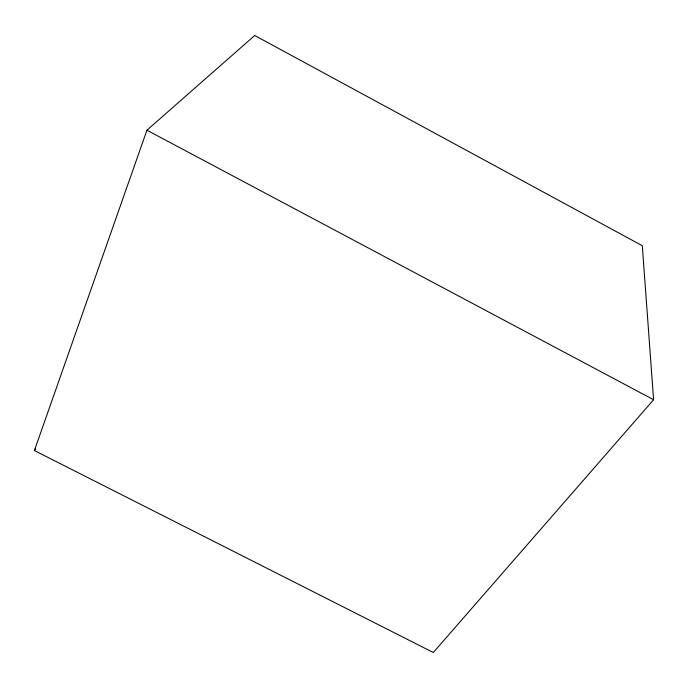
<?xml version="1.0" encoding="UTF-8"?>
<svg xmlns="http://www.w3.org/2000/svg" width="688" height="688" viewBox="0 0 688 688"><rect width="100%" height="100%" fill="white"/><g stroke="black" fill="none" stroke-linecap="round" stroke-linejoin="round"><path stroke-width="1.03" d="M34.4 450.545L146.931 130.204L254.723 35.492L642.3 245.719L653.6 399.737L433.32 652.508L34.4 450.545L35.724 448.868M146.931 130.204L653.6 399.737"/></g></svg>
